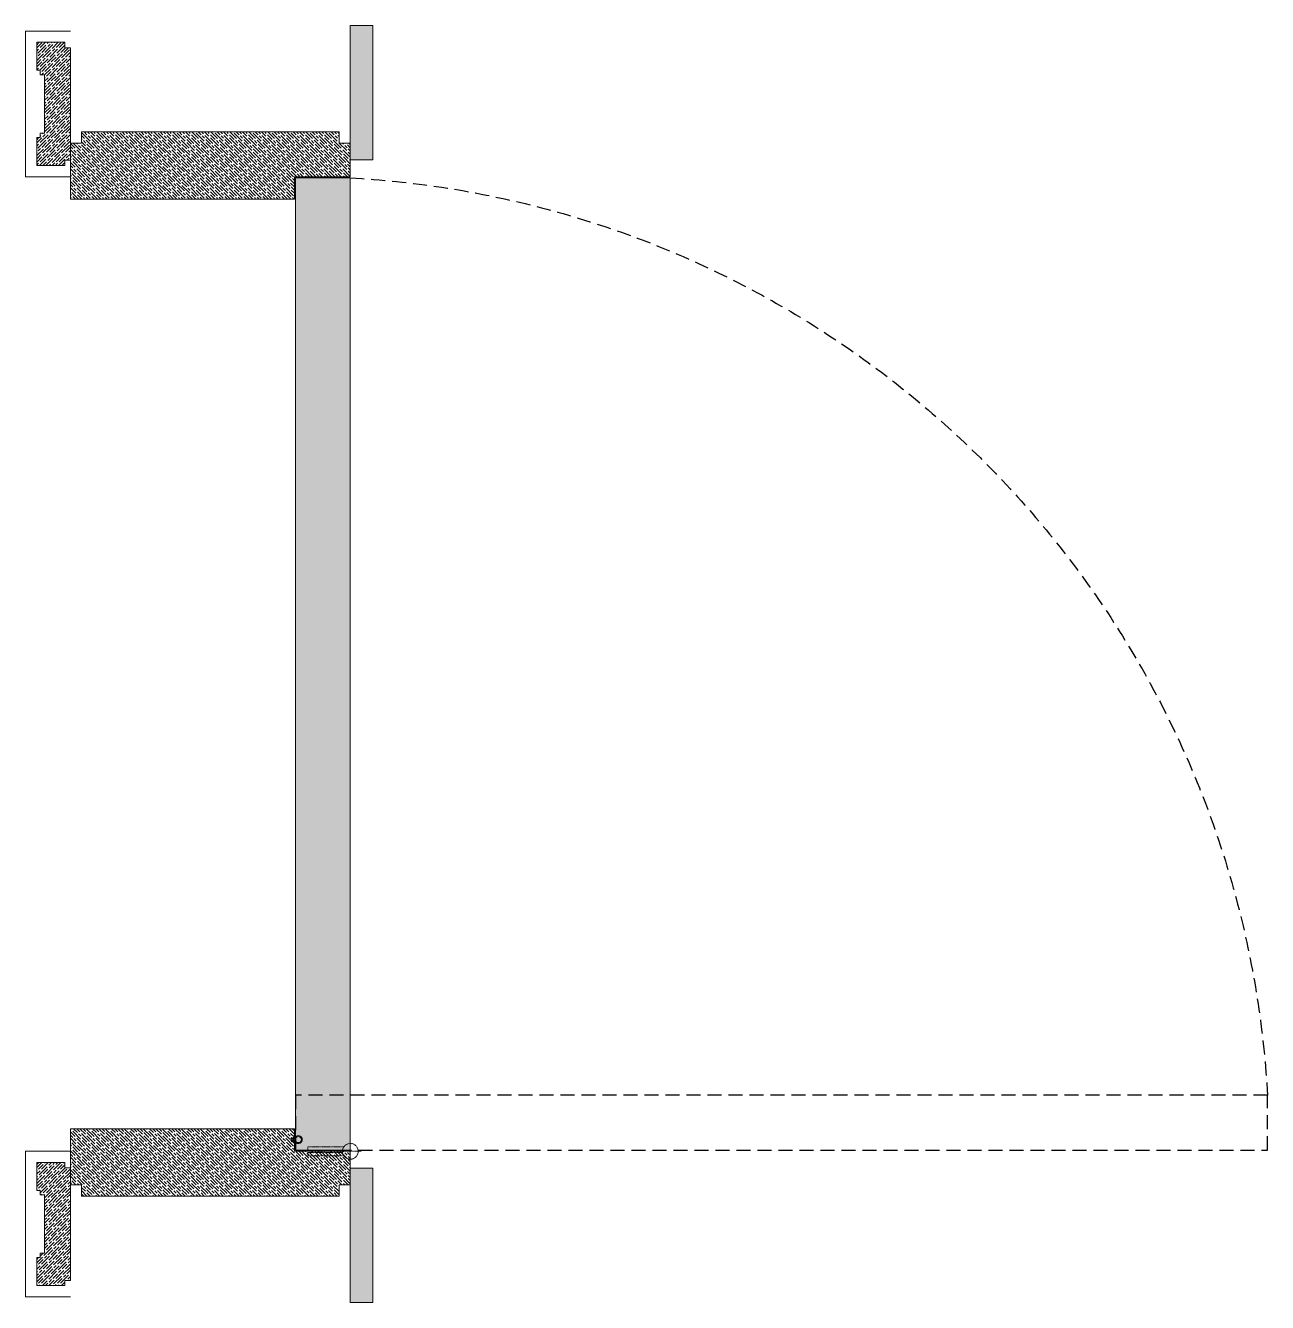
# Model space of a CAD drawing. Header units: inches. Extents: x 258415 to 640093, y 441672 to 945769.
# Drawn here: x 337974 to 339083, y 482346 to 483486 of the extents above; entities that cross this region are included whole.
import ezdxf

# ---------------------------------------------------------------- set-up
doc = ezdxf.new("R2010")
doc.units = ezdxf.units.IN
doc.header["$MEASUREMENT"] = 0
doc.linetypes.add('HIDDEN', pattern=[0.375, 0.25, -0.125])
doc.linetypes.add('HIDDEN2', pattern=[0.1875, 0.125, -0.0625])
for name, color, linetype in [('Calliper_wash basin counter', 1, 'Continuous'), ('CQ Wood plan', 23, 'Continuous'), ('Layer1', 1, 'Continuous')]:
    doc.layers.add(name, color=color, linetype=linetype)
doc.layers.add('CQ Hardware Accs.', color=1, linetype='Continuous', lineweight=0)
doc.layers.add('CQ wooh hatch', color=8, linetype='HIDDEN', lineweight=18)
pattern_1 = [(135, (-88407.267, -1344.607), (4.24264069, 4.24264069), [10, -2]), (135, (-88404.438, -1344.607), (4.24264069, 4.24264069), [6, -1.5, 3, -1.5]), (135, (-88400.903, -1345.314), (4.24264069, 4.24264069), [10, -2])]

# ---------------------------------------------------------------- blocks, each defined once
blk = doc.blocks.new('door gasket')
at = {"layer": 'Layer1', "color": 1, "lineweight": 0}
for points in [[(18557.6, -10543.2), (18557.6, -10544.2), (18556.3, -10543.9), (18557.6, -10544.7), (18557.6, -10545.7), (18556.3, -10545.5), (18557.8, -10546.5), (18558.3, -10546.5)], [(18558.9, -10543.2), (18558.9, -10544.2), (18560.2, -10543.9), (18558.9, -10544.7), (18558.9, -10545.7), (18560.2, -10545.5), (18558.7, -10546.5), (18558.3, -10546.5)]]:
    blk.add_lwpolyline(points, dxfattribs=at)
blk.add_circle((18558.3, -10539.8), 2.73, dxfattribs=at)
blk.add_arc((18558.3, -10539.8), 3.5, 281.1202, 258.8798, dxfattribs=at)
blk = doc.blocks.new('door hinge plan')
at = {"layer": 'Layer1', "linetype": 'HIDDEN2', "lineweight": 0}
for points in [[(18626.3, -10447.3), (18626.3, -10457.1), (18635.5, -10457.1)], [(18622.3, -10462.9), (18622.3, -10495), (18625.3, -10495), (18625.3, -10464.4)], [(18626.8, -10464.1), (18626.8, -10464.1)], [(18630.3, -10462.9), (18630.3, -10495), (18627.3, -10495), (18627.3, -10464.4)]]:
    blk.add_lwpolyline(points, dxfattribs=at)
blk.add_circle((18626.3, -10457.1), 7, dxfattribs=at)
blk = doc.blocks.new('wd ff-12')
at = {"layer": 'CQ wooh hatch', "ltscale": 1000}
h = blk.add_hatch(dxfattribs=at)
h.set_pattern_fill('GOST_WOOD', color=256, angle=45, style=0)
h.set_pattern_definition(pattern_1)
h.paths.add_polyline_path([(301370.9, 469763.9), (301370.9, 469743.9), (301250.9, 469743.9), (301250.9, 469763.9)])
h.paths.add_polyline_path([(300350.9, 469763.9), (300350.9, 469743.9), (300230.9, 469743.9), (300230.9, 469763.9)])
h = blk.add_hatch(dxfattribs=at)
h.set_pattern_fill('GOST_WOOD', color=256, angle=45, style=0)
h.set_pattern_definition(pattern_1)
h.paths.add_polyline_path([(300325.9, 469733.9), (300335.9, 469733.9), (300335.9, 469743.9), (300365.9, 469743.9), (300365.9, 469693.9), (300385.9, 469693.9), (300385.9, 469493.9), (300335.9, 469493.9), (300335.9, 469503.9), (300325.9, 469503.9)])
h = blk.add_hatch(dxfattribs=at)
h.set_pattern_fill('GOST_WOOD', color=256, angle=45, style=0)
h.set_pattern_definition(pattern_1)
h.paths.add_polyline_path([(300366.9, 469743.9), (301234.9, 469743.9), (301234.9, 469694.9), (300366.9, 469694.9)])
h = blk.add_hatch(dxfattribs=at)
h.set_pattern_fill('GOST_WOOD', color=256, angle=45, style=0)
h.set_pattern_definition(pattern_1)
h.paths.add_polyline_path([(301275.9, 469733.9), (301265.9, 469733.9), (301265.9, 469743.9), (301235.9, 469743.9), (301235.9, 469693.9), (301215.9, 469693.9), (301215.9, 469493.9), (301265.9, 469493.9), (301265.9, 469503.9), (301275.9, 469503.9)])
h = blk.add_hatch(dxfattribs=at)
h.set_pattern_fill('GOST_WOOD', color=256, angle=-45, style=0)
h.set_pattern_definition([(45, (343574.1254, 526297.554), (4.2426407, -4.2426407), [10, -2]), (45, (343574.1254, 526294.725), (4.2426407, -4.2426407), [6, -1.5, 3, -1.5]), (45, (343573.4183, 526291.19), (4.2426407, -4.2426407), [10, -2])])
h.paths.add_polyline_path([(300245.9, 469488.9), (300250.6, 469488.9), (300250.6, 469493.9), (300305.9, 469493.9), (300351.1, 469493.9), (300351.1, 469488.9), (300355.9, 469488.9), (300355.9, 469463.9), (300330.9, 469463.9), (300330.9, 469466.9), (300326.9, 469466.9), (300326.9, 469470.9), (300305.9, 469470.9), (300274.9, 469470.9), (300274.9, 469466.9), (300270.9, 469466.9), (300270.9, 469463.9), (300245.9, 469463.9)])
h = blk.add_hatch(dxfattribs=at)
h.set_pattern_fill('GOST_WOOD', color=256, angle=-45, style=0)
h.set_pattern_definition([(45, (343574.1254, 527297.554), (4.2426407, -4.2426407), [10, -2]), (45, (343574.1254, 527294.725), (4.2426407, -4.2426407), [6, -1.5, 3, -1.5]), (45, (343573.4183, 527291.19), (4.2426407, -4.2426407), [10, -2])])
h.paths.add_polyline_path([(301245.9, 469488.9), (301250.6, 469488.9), (301250.6, 469493.9), (301305.9, 469493.9), (301351.1, 469493.9), (301351.1, 469488.9), (301355.9, 469488.9), (301355.9, 469463.9), (301330.9, 469463.9), (301330.9, 469466.9), (301326.9, 469466.9), (301326.9, 469470.9), (301305.9, 469470.9), (301274.9, 469470.9), (301274.9, 469466.9), (301270.9, 469466.9), (301270.9, 469463.9), (301245.9, 469463.9)])
at = {"layer": 'Calliper_wash basin counter', "elevation": 0}
blk.add_lwpolyline([(300377.4, 469693.9), (300377.4, 469690.9), (300375.4, 469690.9), (300375.4, 469693.9)], dxfattribs=at)
at = {"layer": 'CQ Wood plan', "linetype": 'HIDDEN', "ltscale": 50, "elevation": 0}
blk.add_lwpolyline([(300366.9, 469694.9), (300366.9, 470562.9), (300415.9, 470562.9), (300415.9, 469694.9)], close=True, dxfattribs=at)
at = {"layer": 'CQ Wood plan', "color": 1, "lineweight": 0, "ltscale": 5, "elevation": 0}
for points in [[(300350.9, 469763.9), (300350.9, 469743.9), (300230.9, 469743.9), (300230.9, 469763.9), (300350.9, 469763.9)], [(301370.9, 469763.9), (301370.9, 469743.9), (301250.9, 469743.9), (301250.9, 469763.9), (301370.9, 469763.9)], [(300377.4, 469693.9), (300385.9, 469693.9), (300385.9, 469493.9), (300335.9, 469493.9), (300335.9, 469503.9), (300325.9, 469503.9), (300325.9, 469733.9), (300335.9, 469733.9), (300335.9, 469743.9), (300365.9, 469743.9), (300365.9, 469693.9), (300375.4, 469693.9)]]:
    blk.add_lwpolyline(points, dxfattribs=at)
for points in [[(300366.9, 469743.9), (301234.9, 469743.9), (301234.9, 469694.9), (300366.9, 469694.9)], [(301275.9, 469733.9), (301265.9, 469733.9), (301265.9, 469743.9), (301235.9, 469743.9), (301235.9, 469693.9), (301215.9, 469693.9), (301215.9, 469493.9), (301265.9, 469493.9), (301265.9, 469503.9), (301275.9, 469503.9)]]:
    blk.add_lwpolyline(points, close=True, dxfattribs=at)
at = {"layer": 'CQ Wood plan', "lineweight": 0, "ltscale": 5, "elevation": 0}
for points in [[(300235.9, 469493.9), (300235.9, 469453.9), (300365.9, 469453.9), (300365.9, 469493.9)], [(300305.9, 469493.9), (300250.6, 469493.9), (300250.6, 469488.9), (300245.9, 469488.9), (300245.9, 469463.9), (300270.9, 469463.9), (300270.9, 469466.9), (300274.9, 469466.9), (300274.9, 469470.9), (300305.9, 469470.9)], [(300305.9, 469493.9), (300351.1, 469493.9), (300351.1, 469488.9), (300355.9, 469488.9), (300355.9, 469463.9), (300330.9, 469463.9), (300330.9, 469466.9), (300326.9, 469466.9), (300326.9, 469470.9), (300305.9, 469470.9)], [(301235.9, 469493.9), (301235.9, 469453.9), (301365.9, 469453.9), (301365.9, 469493.9)], [(301305.9, 469493.9), (301250.6, 469493.9), (301250.6, 469488.9), (301245.9, 469488.9), (301245.9, 469463.9), (301270.9, 469463.9), (301270.9, 469466.9), (301274.9, 469466.9), (301274.9, 469470.9), (301305.9, 469470.9)], [(301305.9, 469493.9), (301351.1, 469493.9), (301351.1, 469488.9), (301355.9, 469488.9), (301355.9, 469463.9), (301330.9, 469463.9), (301330.9, 469466.9), (301326.9, 469466.9), (301326.9, 469470.9), (301305.9, 469470.9)]]:
    blk.add_lwpolyline(points, dxfattribs=at)
at = {"layer": 'CQ Wood plan', "linetype": 'HIDDEN', "ltscale": 50}
blk.add_arc((300366.9, 469694.9, 0), 869.4, 3.231, 86.769, dxfattribs=at)
at = {"layer": 'CQ Hardware Accs.', "color": 5, "extrusion": (0, 0, -1), "zscale": -1}
blk.add_blockref('door hinge plan', (-318992.1, 480201, 0), dxfattribs=at)
at = {"layer": 'CQ Hardware Accs.', "color": 1, "extrusion": (0, 0, -1), "zscale": -1}
blk.add_blockref('door gasket', (-318934.6, 480237.3, 0), dxfattribs=at)

msp = doc.modelspace()

# ---------------------------------------------------------------- block references
at = {"layer": 'CQ Wood plan', "xscale": -1, "rotation": 270}
msp.add_blockref('wd ff-12', (-131480.273, 182115.564, -0.019), dxfattribs=at)

doc.saveas('drawing.dxf')
